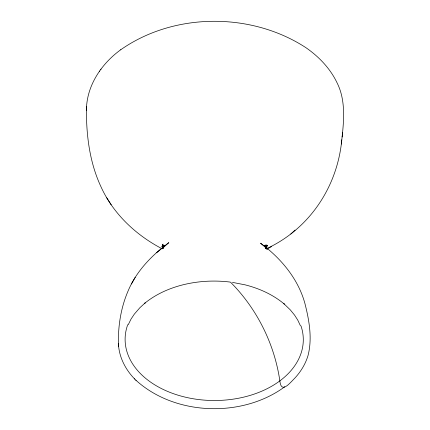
<?xml version="1.0" encoding="UTF-8"?>
<svg xmlns="http://www.w3.org/2000/svg" width="430" height="430" viewBox="0 0 430 430"><rect width="100%" height="100%" fill="white"/><g stroke="black" fill="none" stroke-linecap="round" stroke-linejoin="round"><path stroke-width="0.64" d="M162.191 248.814C135.875 235.102 113.009 213.678 100.781 186.34C89.865 162.76 86.392 136.46 86.435 110.682C86.306 86.118 101.319 63.801 120.696 49.778L120.835 49.676M86.435 110.682L86.629 106.366M162.916 247.782L163.083 244.132M265.976 248.212L266.009 244.751L266.149 248.406M342.129 136.95C344.043 118.933 345.5 99.561 337.072 82.84C330.251 68.488 318.899 56.669 305.929 47.682C251.4 12.094 174.241 12.223 120.696 49.778M266.928 248.486C309.708 228.642 337.486 186.464 341.785 139.825M341.286 144.082L342.629 132.666M266.046 248.153L266.493 245.181L266.159 246.922M163.061 247.266L163.389 245.541L162.685 248.561M162.916 248.051L164.013 245.186L162.771 248.067M284.746 386.774C242.412 417.987 174.956 415.971 135.767 380.093M265.971 247.621L266.691 245.879L265.912 248.121L267.008 246.825L265.751 248.352M128.215 324.795L131.016 319.114L134.305 314.158L139.906 307.687L145.19 302.876L144.802 303.209C155.671 294.351 168.721 288.482 182.239 284.993L184.104 284.531C199.181 280.957 214.898 280.183 230.27 282.085M162.583 248.443L164.97 245.46L161.997 248.782L168.856 242.627C151.763 255.366 136.272 271.244 127.995 291.191C120.932 307.665 118.062 325.736 118.422 343.591C118.981 357.636 126.081 370.784 136.084 380.41M135.219 277.366L131.435 283.961M265.804 248.137L267.471 245.224L265.896 247.847M162.889 248.051L163.873 246.336L162.486 248.492M99.362 71.407L99.636 71.031M100.76 69.477L101.028 69.106M295.028 230.093L290.793 234.038M156.697 252.652L161.223 248.932M266.982 249.131L271.464 246.616M232.458 282.381L245.105 284.843C259.295 288.428 273.012 294.598 284.278 304.053L283.891 303.714L290.282 309.858L294.577 315.125L297.77 320.119L300.468 325.838M264.359 246.417L260.532 243.181C280.833 258.193 297.979 278.5 304.843 303.177C309.165 320.097 312.497 338.458 307.988 355.685C305.241 364.785 299.979 373.009 293.281 379.717C287.794 385.447 281.113 392.757 279.849 380.883C274.49 343.973 256.973 308.788 230.668 282.333M134.456 378.76L134.773 379.083M267.277 249.416L264.31 246.057L265.697 247.761M163.266 247.943L161.836 246.191L163.094 247.734M264.262 245.25L266.622 248.975M163.266 247.658L162.432 246.358L163.088 247.513M106.737 197.795L111.225 204.857M265.337 246.944L265.971 248.099M266.143 248.115L265.17 245.799L265.842 247.513M162.965 246.997L162.277 245.25L163.233 248.062M163.12 247.454L162.54 244.552L163.051 248.126M266.277 248.583L265.729 246.159L266.025 247.884M118.422 343.591L118.664 346.58M163.002 245.863L163.051 247.594M301.021 325.988A89.096 60.99 0.2 0 1 213.49 400.513A89.096 60.99 0.2 0 1 127.721 324.714"/></g></svg>
